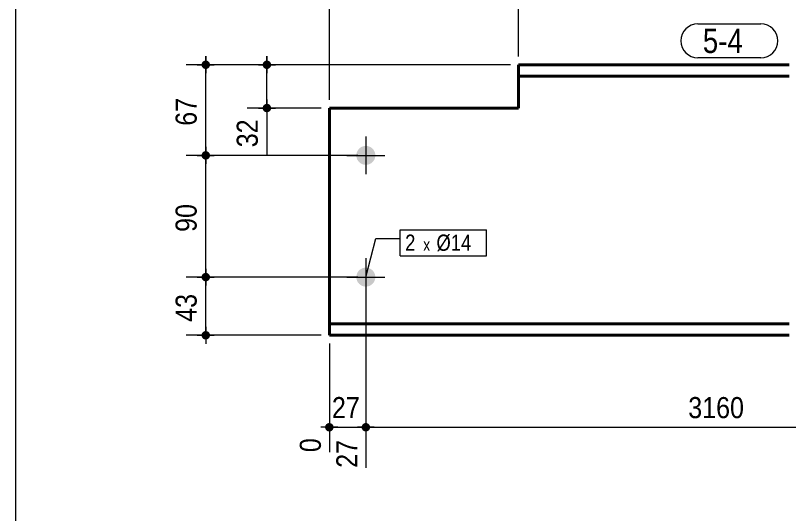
# Model space of a CAD drawing. Header units: millimetres. Extents: x 2 to 287, y 5 to 195.
# Drawn here: x 5 to 100.4, y 92.7 to 154.2 of the extents above; entities that cross this region are included whole.
import ezdxf

# ---------------------------------------------------------------- set-up
doc = ezdxf.new("R2010")
doc.units = ezdxf.units.MM
for name, color, linetype, lineweight in [('Boulon', 7, 'Continuous', 0), ('Cotation', 7, 'Continuous', 0), ('Désignation boulon', 3, 'Continuous', 0), ('Feuille dessin', 5, 'Continuous', 0), ('Piece', 2, 'Continuous', 0), ('Repère pièce', 3, 'Continuous', 0)]:
    doc.layers.add(name, color=color, linetype=linetype, lineweight=lineweight)
doc.styles.add('ARIAL', font='ARIAL.TTF')
doc.styles.add('COMIC_SANS_MS', font='COMIC.TTF')

# ---------------------------------------------------------------- blocks, each defined once
blk = doc.blocks.new('*A3')
at = {"layer": 'Boulon'}
for points in [[(47.013, 136.946), (47.014, 136.974), (47.015, 137.003), (47.018, 137.032), (47.021, 137.06), (47.025, 137.088), (47.029, 137.117), (47.035, 137.145), (47.041, 137.173), (47.047, 137.201), (47.055, 137.228), (47.063, 137.256), (47.071, 137.283), (47.08, 137.31), (47.09, 137.337), (47.101, 137.364), (47.112, 137.39), (47.124, 137.416), (47.137, 137.442), (47.15, 137.467), (47.164, 137.492), (47.178, 137.517), (47.193, 137.541), (47.209, 137.565), (47.225, 137.589), (47.242, 137.612), (47.259, 137.635), (47.277, 137.657), (47.296, 137.679), (47.314, 137.701), (47.334, 137.722), (47.354, 137.742), (47.374, 137.762), (47.395, 137.782), (47.417, 137.801), (47.439, 137.819), (47.461, 137.837), (47.484, 137.854), (47.507, 137.871), (47.531, 137.887), (47.555, 137.903), (47.579, 137.918), (47.604, 137.932), (47.629, 137.946), (47.654, 137.959), (47.68, 137.972), (47.706, 137.984), (47.732, 137.995), (47.759, 138.006), (47.786, 138.016), (47.813, 138.025), (47.84, 138.034), (47.868, 138.042), (47.895, 138.049), (47.923, 138.056), (47.951, 138.061), (47.979, 138.067), (48.008, 138.071), (48.036, 138.075), (48.065, 138.078), (48.093, 138.081), (48.122, 138.082), (48.15, 138.084), (48.179, 138.084), (48.208, 138.084), (48.236, 138.082), (48.265, 138.081), (48.293, 138.078), (48.322, 138.075), (48.35, 138.071), (48.378, 138.067), (48.407, 138.061), (48.435, 138.056), (48.462, 138.049), (48.49, 138.042), (48.518, 138.034), (48.545, 138.025), (48.572, 138.016), (48.599, 138.006), (48.625, 137.995), (48.652, 137.984), (48.678, 137.972), (48.703, 137.959), (48.729, 137.946), (48.754, 137.932), (48.779, 137.918), (48.803, 137.903), (48.827, 137.887), (48.851, 137.871), (48.874, 137.854), (48.897, 137.837), (48.919, 137.819), (48.941, 137.801), (48.962, 137.782), (48.983, 137.762), (49.004, 137.742), (49.024, 137.722), (49.043, 137.701), (49.062, 137.679), (49.081, 137.657), (49.099, 137.635), (49.116, 137.612), (49.133, 137.589), (49.149, 137.565), (49.165, 137.541), (49.18, 137.517), (49.194, 137.492), (49.208, 137.467), (49.221, 137.442), (49.234, 137.416), (49.246, 137.39), (49.257, 137.364), (49.267, 137.337), (49.277, 137.31), (49.287, 137.283), (49.295, 137.256), (49.303, 137.228), (49.311, 137.201), (49.317, 137.173), (49.323, 137.145), (49.328, 137.117), (49.333, 137.088), (49.337, 137.06), (49.34, 137.032), (49.342, 137.003), (49.344, 136.974), (49.345, 136.946), (49.346, 136.917), (49.345, 136.889), (49.344, 136.86), (49.342, 136.831), (49.34, 136.803), (49.337, 136.774), (49.333, 136.746), (49.328, 136.718), (49.323, 136.69), (49.317, 136.662), (49.311, 136.634), (49.303, 136.606), (49.295, 136.579), (49.287, 136.551), (49.277, 136.524), (49.267, 136.497), (49.257, 136.471), (49.246, 136.444), (49.234, 136.418), (49.221, 136.393), (49.208, 136.367), (49.194, 136.342), (49.18, 136.317), (49.165, 136.293), (49.149, 136.269), (49.133, 136.245), (49.116, 136.222), (49.099, 136.199), (49.081, 136.177), (49.062, 136.155), (49.043, 136.134), (49.024, 136.113), (49.004, 136.092), (48.983, 136.072), (48.962, 136.053), (48.941, 136.034), (48.919, 136.015), (48.897, 135.997), (48.874, 135.98), (48.851, 135.963), (48.827, 135.947), (48.803, 135.932), (48.779, 135.917), (48.754, 135.902), (48.729, 135.888), (48.703, 135.875), (48.678, 135.863), (48.652, 135.851), (48.625, 135.839), (48.599, 135.829), (48.572, 135.819), (48.545, 135.809), (48.518, 135.801), (48.49, 135.793), (48.462, 135.785), (48.435, 135.779), (48.407, 135.773), (48.378, 135.768), (48.35, 135.763), (48.322, 135.759), (48.293, 135.756), (48.265, 135.754), (48.236, 135.752), (48.208, 135.751), (48.179, 135.751), (48.15, 135.751), (48.122, 135.752), (48.093, 135.754), (48.065, 135.756), (48.036, 135.759), (48.008, 135.763), (47.979, 135.768), (47.951, 135.773), (47.923, 135.779), (47.895, 135.785), (47.868, 135.793), (47.84, 135.801), (47.813, 135.809), (47.786, 135.819), (47.759, 135.829), (47.732, 135.839), (47.706, 135.851), (47.68, 135.863), (47.654, 135.875), (47.629, 135.888), (47.604, 135.902), (47.579, 135.917), (47.555, 135.932), (47.531, 135.947), (47.507, 135.963), (47.484, 135.98), (47.461, 135.997), (47.439, 136.015), (47.417, 136.034), (47.395, 136.053), (47.374, 136.072), (47.354, 136.092), (47.334, 136.113), (47.314, 136.134), (47.296, 136.155), (47.277, 136.177), (47.259, 136.199), (47.242, 136.222), (47.225, 136.245), (47.209, 136.269), (47.193, 136.293), (47.178, 136.317), (47.164, 136.342), (47.15, 136.367), (47.137, 136.393), (47.124, 136.418), (47.112, 136.444), (47.101, 136.471), (47.09, 136.497), (47.08, 136.524), (47.071, 136.551), (47.063, 136.579), (47.055, 136.606), (47.047, 136.634), (47.041, 136.662), (47.035, 136.69), (47.029, 136.718), (47.025, 136.746), (47.021, 136.774), (47.018, 136.803), (47.015, 136.831), (47.014, 136.86), (47.013, 136.889), (47.012, 136.917)], [(47.013, 121.946), (47.014, 121.974), (47.015, 122.003), (47.018, 122.032), (47.021, 122.06), (47.025, 122.088), (47.029, 122.117), (47.035, 122.145), (47.041, 122.173), (47.047, 122.201), (47.055, 122.228), (47.063, 122.256), (47.071, 122.283), (47.08, 122.31), (47.09, 122.337), (47.101, 122.364), (47.112, 122.39), (47.124, 122.416), (47.137, 122.442), (47.15, 122.467), (47.164, 122.492), (47.178, 122.517), (47.193, 122.541), (47.209, 122.565), (47.225, 122.589), (47.242, 122.612), (47.259, 122.635), (47.277, 122.657), (47.296, 122.679), (47.314, 122.701), (47.334, 122.722), (47.354, 122.742), (47.374, 122.762), (47.395, 122.782), (47.417, 122.801), (47.439, 122.819), (47.461, 122.837), (47.484, 122.854), (47.507, 122.871), (47.531, 122.887), (47.555, 122.903), (47.579, 122.918), (47.604, 122.932), (47.629, 122.946), (47.654, 122.959), (47.68, 122.972), (47.706, 122.984), (47.732, 122.995), (47.759, 123.006), (47.786, 123.016), (47.813, 123.025), (47.84, 123.034), (47.868, 123.042), (47.895, 123.049), (47.923, 123.056), (47.951, 123.061), (47.979, 123.067), (48.008, 123.071), (48.036, 123.075), (48.065, 123.078), (48.093, 123.081), (48.122, 123.082), (48.15, 123.084), (48.179, 123.084), (48.208, 123.084), (48.236, 123.082), (48.265, 123.081), (48.293, 123.078), (48.322, 123.075), (48.35, 123.071), (48.378, 123.067), (48.407, 123.061), (48.435, 123.056), (48.462, 123.049), (48.49, 123.042), (48.518, 123.034), (48.545, 123.025), (48.572, 123.016), (48.599, 123.006), (48.625, 122.995), (48.652, 122.984), (48.678, 122.972), (48.703, 122.959), (48.729, 122.946), (48.754, 122.932), (48.779, 122.918), (48.803, 122.903), (48.827, 122.887), (48.851, 122.871), (48.874, 122.854), (48.897, 122.837), (48.919, 122.819), (48.941, 122.801), (48.962, 122.782), (48.983, 122.762), (49.004, 122.742), (49.024, 122.722), (49.043, 122.701), (49.062, 122.679), (49.081, 122.657), (49.099, 122.635), (49.116, 122.612), (49.133, 122.589), (49.149, 122.565), (49.165, 122.541), (49.18, 122.517), (49.194, 122.492), (49.208, 122.467), (49.221, 122.442), (49.234, 122.416), (49.246, 122.39), (49.257, 122.364), (49.267, 122.337), (49.277, 122.31), (49.287, 122.283), (49.295, 122.256), (49.303, 122.228), (49.311, 122.201), (49.317, 122.173), (49.323, 122.145), (49.328, 122.117), (49.333, 122.088), (49.337, 122.06), (49.34, 122.032), (49.342, 122.003), (49.344, 121.974), (49.345, 121.946), (49.346, 121.917), (49.345, 121.889), (49.344, 121.86), (49.342, 121.831), (49.34, 121.803), (49.337, 121.774), (49.333, 121.746), (49.328, 121.718), (49.323, 121.69), (49.317, 121.662), (49.311, 121.634), (49.303, 121.606), (49.295, 121.579), (49.287, 121.551), (49.277, 121.524), (49.267, 121.497), (49.257, 121.471), (49.246, 121.444), (49.234, 121.418), (49.221, 121.393), (49.208, 121.367), (49.194, 121.342), (49.18, 121.317), (49.165, 121.293), (49.149, 121.269), (49.133, 121.245), (49.116, 121.222), (49.099, 121.199), (49.081, 121.177), (49.062, 121.155), (49.043, 121.134), (49.024, 121.113), (49.004, 121.092), (48.983, 121.072), (48.962, 121.053), (48.941, 121.034), (48.919, 121.015), (48.897, 120.997), (48.874, 120.98), (48.851, 120.963), (48.827, 120.947), (48.803, 120.932), (48.779, 120.917), (48.754, 120.902), (48.729, 120.888), (48.703, 120.875), (48.678, 120.863), (48.652, 120.851), (48.625, 120.839), (48.599, 120.829), (48.572, 120.819), (48.545, 120.809), (48.518, 120.801), (48.49, 120.793), (48.462, 120.785), (48.435, 120.779), (48.407, 120.773), (48.378, 120.768), (48.35, 120.763), (48.322, 120.759), (48.293, 120.756), (48.265, 120.754), (48.236, 120.752), (48.208, 120.751), (48.179, 120.751), (48.15, 120.751), (48.122, 120.752), (48.093, 120.754), (48.065, 120.756), (48.036, 120.759), (48.008, 120.763), (47.979, 120.768), (47.951, 120.773), (47.923, 120.779), (47.895, 120.785), (47.868, 120.793), (47.84, 120.801), (47.813, 120.809), (47.786, 120.819), (47.759, 120.829), (47.732, 120.839), (47.706, 120.851), (47.68, 120.863), (47.654, 120.875), (47.629, 120.888), (47.604, 120.902), (47.579, 120.917), (47.555, 120.932), (47.531, 120.947), (47.507, 120.963), (47.484, 120.98), (47.461, 120.997), (47.439, 121.015), (47.417, 121.034), (47.395, 121.053), (47.374, 121.072), (47.354, 121.092), (47.334, 121.113), (47.314, 121.134), (47.296, 121.155), (47.277, 121.177), (47.259, 121.199), (47.242, 121.222), (47.225, 121.245), (47.209, 121.269), (47.193, 121.293), (47.178, 121.317), (47.164, 121.342), (47.15, 121.367), (47.137, 121.393), (47.124, 121.418), (47.112, 121.444), (47.101, 121.471), (47.09, 121.497), (47.08, 121.524), (47.071, 121.551), (47.063, 121.579), (47.055, 121.606), (47.047, 121.634), (47.041, 121.662), (47.035, 121.69), (47.029, 121.718), (47.025, 121.746), (47.021, 121.774), (47.018, 121.803), (47.015, 121.831), (47.014, 121.86), (47.013, 121.889), (47.012, 121.917)]]:
    blk.add_hatch(color=256, dxfattribs=at).paths.add_polyline_path(points, flags=17)
at = {"layer": 'Boulon', "linetype": 'Continuous', "lineweight": 0}
for p, q in [((48.179, 139.251), (48.179, 134.584)), ((45.846, 136.917), (50.512, 136.917)), ((48.179, 124.251), (48.179, 119.584)), ((45.846, 121.917), (50.512, 121.917))]:
    blk.add_line(p, q, dxfattribs=at)
blk = doc.blocks.new('*A4')
at = {"layer": 'Piece', "color": 2, "linetype": 'Continuous', "lineweight": 40}
for p, q in [((100.344252, 148.083776), (67.010918, 148.083776)), ((67.010918, 148.083776), (67.010918, 146.667109)), ((67.010918, 146.667109), (67.010918, 142.750443)), ((100.344252, 146.667109), (67.010918, 146.667109)), ((67.010918, 142.750443), (43.68, 142.750443)), ((43.68, 142.750443), (43.68, 114.750443)), ((100.344252, 116.167109), (43.68, 116.167109)), ((43.68, 114.750443), (100.344252, 114.750443))]:
    blk.add_line(p, q, dxfattribs=at)
blk = doc.blocks.new('*A5')
at = {"layer": 'Feuille dessin', "linetype": 'Continuous', "lineweight": 0}
blk.add_line((5, 195), (5, 5), dxfattribs=at)
blk = doc.blocks.new('*A12')
at = {"layer": 'Cotation'}
for points in [[(35.959, 147.564), (35.934, 147.566), (35.908, 147.569), (35.883, 147.574), (35.858, 147.579), (35.834, 147.586), (35.809, 147.594), (35.786, 147.603), (35.762, 147.614), (35.74, 147.625), (35.717, 147.638), (35.696, 147.651), (35.675, 147.666), (35.655, 147.682), (35.635, 147.698), (35.617, 147.716), (35.599, 147.735), (35.583, 147.754), (35.567, 147.774), (35.552, 147.795), (35.539, 147.816), (35.526, 147.839), (35.515, 147.861), (35.504, 147.885), (35.495, 147.909), (35.487, 147.933), (35.48, 147.957), (35.475, 147.982), (35.47, 148.007), (35.467, 148.033), (35.465, 148.058), (35.465, 148.084), (35.465, 148.109), (35.467, 148.135), (35.47, 148.16), (35.475, 148.185), (35.48, 148.21), (35.487, 148.235), (35.495, 148.259), (35.504, 148.283), (35.515, 148.306), (35.526, 148.329), (35.539, 148.351), (35.552, 148.373), (35.567, 148.394), (35.583, 148.414), (35.599, 148.433), (35.617, 148.451), (35.635, 148.469), (35.655, 148.486), (35.675, 148.501), (35.696, 148.516), (35.717, 148.53), (35.74, 148.542), (35.762, 148.554), (35.786, 148.564), (35.809, 148.573), (35.834, 148.581), (35.858, 148.588), (35.883, 148.594), (35.908, 148.598), (35.934, 148.601), (35.959, 148.603), (35.985, 148.604), (36.01, 148.603), (36.036, 148.601), (36.061, 148.598), (36.086, 148.594), (36.111, 148.588), (36.136, 148.581), (36.16, 148.573), (36.184, 148.564), (36.207, 148.554), (36.23, 148.542), (36.252, 148.53), (36.274, 148.516), (36.294, 148.501), (36.315, 148.486), (36.334, 148.469), (36.352, 148.451), (36.37, 148.433), (36.387, 148.414), (36.402, 148.394), (36.417, 148.373), (36.431, 148.351), (36.443, 148.329), (36.455, 148.306), (36.465, 148.283), (36.474, 148.259), (36.482, 148.235), (36.489, 148.21), (36.495, 148.185), (36.499, 148.16), (36.502, 148.135), (36.504, 148.109), (36.505, 148.084), (36.504, 148.058), (36.502, 148.033), (36.499, 148.007), (36.495, 147.982), (36.489, 147.957), (36.482, 147.933), (36.474, 147.909), (36.465, 147.885), (36.455, 147.861), (36.443, 147.839), (36.431, 147.816), (36.417, 147.795), (36.402, 147.774), (36.387, 147.754), (36.37, 147.735), (36.352, 147.716), (36.334, 147.698), (36.315, 147.682), (36.294, 147.666), (36.274, 147.651), (36.252, 147.638), (36.23, 147.625), (36.207, 147.614), (36.184, 147.603), (36.16, 147.594), (36.136, 147.586), (36.111, 147.579), (36.086, 147.574), (36.061, 147.569), (36.036, 147.566), (36.01, 147.564), (35.985, 147.564)], [(35.959, 142.231), (35.934, 142.233), (35.908, 142.236), (35.883, 142.24), (35.858, 142.246), (35.834, 142.253), (35.809, 142.261), (35.786, 142.27), (35.762, 142.28), (35.74, 142.292), (35.717, 142.304), (35.696, 142.318), (35.675, 142.333), (35.655, 142.348), (35.635, 142.365), (35.617, 142.383), (35.599, 142.401), (35.583, 142.421), (35.567, 142.441), (35.552, 142.462), (35.539, 142.483), (35.526, 142.505), (35.515, 142.528), (35.504, 142.551), (35.495, 142.575), (35.487, 142.599), (35.48, 142.624), (35.475, 142.649), (35.47, 142.674), (35.467, 142.699), (35.465, 142.725), (35.465, 142.75), (35.465, 142.776), (35.467, 142.801), (35.47, 142.827), (35.475, 142.852), (35.48, 142.877), (35.487, 142.901), (35.495, 142.926), (35.504, 142.949), (35.515, 142.973), (35.526, 142.996), (35.539, 143.018), (35.552, 143.039), (35.567, 143.06), (35.583, 143.08), (35.599, 143.1), (35.617, 143.118), (35.635, 143.136), (35.655, 143.152), (35.675, 143.168), (35.696, 143.183), (35.717, 143.196), (35.74, 143.209), (35.762, 143.221), (35.786, 143.231), (35.809, 143.24), (35.834, 143.248), (35.858, 143.255), (35.883, 143.26), (35.908, 143.265), (35.934, 143.268), (35.959, 143.27), (35.985, 143.27), (36.01, 143.27), (36.036, 143.268), (36.061, 143.265), (36.086, 143.26), (36.111, 143.255), (36.136, 143.248), (36.16, 143.24), (36.184, 143.231), (36.207, 143.221), (36.23, 143.209), (36.252, 143.196), (36.274, 143.183), (36.294, 143.168), (36.315, 143.152), (36.334, 143.136), (36.352, 143.118), (36.37, 143.1), (36.387, 143.08), (36.402, 143.06), (36.417, 143.039), (36.431, 143.018), (36.443, 142.996), (36.455, 142.973), (36.465, 142.949), (36.474, 142.926), (36.482, 142.901), (36.489, 142.877), (36.495, 142.852), (36.499, 142.827), (36.502, 142.801), (36.504, 142.776), (36.505, 142.75), (36.504, 142.725), (36.502, 142.699), (36.499, 142.674), (36.495, 142.649), (36.489, 142.624), (36.482, 142.599), (36.474, 142.575), (36.465, 142.551), (36.455, 142.528), (36.443, 142.505), (36.431, 142.483), (36.417, 142.462), (36.402, 142.441), (36.387, 142.421), (36.37, 142.401), (36.352, 142.383), (36.334, 142.365), (36.315, 142.348), (36.294, 142.333), (36.274, 142.318), (36.252, 142.304), (36.23, 142.292), (36.207, 142.28), (36.184, 142.27), (36.16, 142.261), (36.136, 142.253), (36.111, 142.246), (36.086, 142.24), (36.061, 142.236), (36.036, 142.233), (36.01, 142.231), (35.985, 142.23)]]:
    blk.add_hatch(color=256, dxfattribs=at).paths.add_polyline_path(points, flags=17)
at = {"layer": 'Cotation', "linetype": 'Continuous', "lineweight": 0}
for p, q in [((35.985, 149.124), (35.985, 147.044)), ((35.985, 148.084), (35.985, 149.124)), ((66.011, 148.084), (33.565, 148.084)), ((34.945, 148.084), (37.025, 148.084)), ((35.985, 142.75), (35.985, 148.084)), ((35.985, 143.79), (35.985, 141.71)), ((42.68, 142.75), (33.565, 142.75)), ((34.945, 142.75), (37.025, 142.75)), ((35.985, 142.75), (35.985, 136.944)), ((35.985, 142.75), (35.985, 136.944))]:
    blk.add_line(p, q, dxfattribs=at)
at = {"layer": 'Cotation'}
for p in [(35.985, 148.084), (35.985, 142.75)]:
    blk.add_point(p, dxfattribs=at)
at = {"layer": 'Cotation', "style": 'ARIAL', "width": 0.85}
blk.add_text('32', height=2.6, rotation=90.00021, dxfattribs=at).set_placement((34.865, 137.919))
blk = doc.blocks.new('*A14')
at = {"layer": 'Cotation'}
for points in [[(28.426, 121.398), (28.4, 121.4), (28.375, 121.403), (28.35, 121.407), (28.325, 121.413), (28.301, 121.42), (28.276, 121.428), (28.252, 121.437), (28.229, 121.447), (28.206, 121.459), (28.184, 121.471), (28.163, 121.485), (28.142, 121.5), (28.122, 121.515), (28.102, 121.532), (28.084, 121.55), (28.066, 121.568), (28.049, 121.587), (28.034, 121.607), (28.019, 121.628), (28.005, 121.65), (27.993, 121.672), (27.981, 121.695), (27.971, 121.718), (27.962, 121.742), (27.954, 121.766), (27.947, 121.791), (27.941, 121.816), (27.937, 121.841), (27.934, 121.866), (27.932, 121.892), (27.931, 121.917), (27.932, 121.943), (27.934, 121.968), (27.937, 121.994), (27.941, 122.019), (27.947, 122.044), (27.954, 122.068), (27.962, 122.092), (27.971, 122.116), (27.981, 122.14), (27.993, 122.162), (28.005, 122.185), (28.019, 122.206), (28.034, 122.227), (28.049, 122.247), (28.066, 122.266), (28.084, 122.285), (28.102, 122.302), (28.122, 122.319), (28.142, 122.335), (28.163, 122.35), (28.184, 122.363), (28.206, 122.376), (28.229, 122.387), (28.252, 122.398), (28.276, 122.407), (28.301, 122.415), (28.325, 122.422), (28.35, 122.427), (28.375, 122.432), (28.4, 122.435), (28.426, 122.437), (28.451, 122.437), (28.477, 122.437), (28.502, 122.435), (28.528, 122.432), (28.553, 122.427), (28.578, 122.422), (28.602, 122.415), (28.627, 122.407), (28.65, 122.398), (28.674, 122.387), (28.697, 122.376), (28.719, 122.363), (28.74, 122.35), (28.761, 122.335), (28.781, 122.319), (28.801, 122.302), (28.819, 122.285), (28.837, 122.266), (28.853, 122.247), (28.869, 122.227), (28.884, 122.206), (28.897, 122.185), (28.91, 122.162), (28.922, 122.14), (28.932, 122.116), (28.941, 122.092), (28.949, 122.068), (28.956, 122.044), (28.961, 122.019), (28.966, 121.994), (28.969, 121.968), (28.971, 121.943), (28.971, 121.917), (28.971, 121.892), (28.969, 121.866), (28.966, 121.841), (28.961, 121.816), (28.956, 121.791), (28.949, 121.766), (28.941, 121.742), (28.932, 121.718), (28.922, 121.695), (28.91, 121.672), (28.897, 121.65), (28.884, 121.628), (28.869, 121.607), (28.853, 121.587), (28.837, 121.568), (28.819, 121.55), (28.801, 121.532), (28.781, 121.515), (28.761, 121.5), (28.74, 121.485), (28.719, 121.471), (28.697, 121.459), (28.674, 121.447), (28.65, 121.437), (28.627, 121.428), (28.602, 121.42), (28.578, 121.413), (28.553, 121.407), (28.528, 121.403), (28.502, 121.4), (28.477, 121.398), (28.451, 121.397)], [(28.426, 114.231), (28.4, 114.233), (28.375, 114.236), (28.35, 114.24), (28.325, 114.246), (28.301, 114.253), (28.276, 114.261), (28.252, 114.27), (28.229, 114.28), (28.206, 114.292), (28.184, 114.304), (28.163, 114.318), (28.142, 114.333), (28.122, 114.348), (28.102, 114.365), (28.084, 114.383), (28.066, 114.401), (28.049, 114.421), (28.034, 114.441), (28.019, 114.462), (28.005, 114.483), (27.993, 114.505), (27.981, 114.528), (27.971, 114.551), (27.962, 114.575), (27.954, 114.599), (27.947, 114.624), (27.941, 114.649), (27.937, 114.674), (27.934, 114.699), (27.932, 114.725), (27.931, 114.75), (27.932, 114.776), (27.934, 114.801), (27.937, 114.827), (27.941, 114.852), (27.947, 114.877), (27.954, 114.901), (27.962, 114.926), (27.971, 114.949), (27.981, 114.973), (27.993, 114.996), (28.005, 115.018), (28.019, 115.039), (28.034, 115.06), (28.049, 115.08), (28.066, 115.1), (28.084, 115.118), (28.102, 115.136), (28.122, 115.152), (28.142, 115.168), (28.163, 115.183), (28.184, 115.196), (28.206, 115.209), (28.229, 115.221), (28.252, 115.231), (28.276, 115.24), (28.301, 115.248), (28.325, 115.255), (28.35, 115.26), (28.375, 115.265), (28.4, 115.268), (28.426, 115.27), (28.451, 115.27), (28.477, 115.27), (28.502, 115.268), (28.528, 115.265), (28.553, 115.26), (28.578, 115.255), (28.602, 115.248), (28.627, 115.24), (28.65, 115.231), (28.674, 115.221), (28.697, 115.209), (28.719, 115.196), (28.74, 115.183), (28.761, 115.168), (28.781, 115.152), (28.801, 115.136), (28.819, 115.118), (28.837, 115.1), (28.853, 115.08), (28.869, 115.06), (28.884, 115.039), (28.897, 115.018), (28.91, 114.996), (28.922, 114.973), (28.932, 114.949), (28.941, 114.926), (28.949, 114.901), (28.956, 114.877), (28.961, 114.852), (28.966, 114.827), (28.969, 114.801), (28.971, 114.776), (28.971, 114.75), (28.971, 114.725), (28.969, 114.699), (28.966, 114.674), (28.961, 114.649), (28.956, 114.624), (28.949, 114.599), (28.941, 114.575), (28.932, 114.551), (28.922, 114.528), (28.91, 114.505), (28.897, 114.483), (28.884, 114.462), (28.869, 114.441), (28.853, 114.421), (28.837, 114.401), (28.819, 114.383), (28.801, 114.365), (28.781, 114.348), (28.761, 114.333), (28.74, 114.318), (28.719, 114.304), (28.697, 114.292), (28.674, 114.28), (28.65, 114.27), (28.627, 114.261), (28.602, 114.253), (28.578, 114.246), (28.553, 114.24), (28.528, 114.236), (28.502, 114.233), (28.477, 114.231), (28.451, 114.23)]]:
    blk.add_hatch(color=256, dxfattribs=at).paths.add_polyline_path(points, flags=17)
at = {"layer": 'Cotation', "linetype": 'Continuous', "lineweight": 0}
for p, q in [((28.451, 122.957), (28.451, 120.877)), ((28.451, 121.917), (28.451, 122.957)), ((47.179, 121.917), (26.031, 121.917)), ((27.411, 121.917), (29.491, 121.917)), ((28.451, 114.75), (28.451, 121.917)), ((28.451, 115.79), (28.451, 113.71)), ((42.68, 114.75), (26.031, 114.75)), ((27.411, 114.75), (29.491, 114.75)), ((28.451, 114.75), (28.451, 113.71))]:
    blk.add_line(p, q, dxfattribs=at)
at = {"layer": 'Cotation'}
for p in [(28.451, 121.917), (28.451, 114.75)]:
    blk.add_point(p, dxfattribs=at)
at = {"layer": 'Cotation', "style": 'ARIAL', "width": 0.85}
blk.add_text('43', height=2.6, rotation=90.00021, dxfattribs=at).set_placement((27.331, 116.405))
blk = doc.blocks.new('*A15')
at = {"layer": 'Cotation'}
for points in [[(28.426, 136.398), (28.4, 136.4), (28.375, 136.403), (28.35, 136.407), (28.325, 136.413), (28.301, 136.42), (28.276, 136.428), (28.252, 136.437), (28.229, 136.447), (28.206, 136.459), (28.184, 136.471), (28.163, 136.485), (28.142, 136.5), (28.122, 136.515), (28.102, 136.532), (28.084, 136.55), (28.066, 136.568), (28.049, 136.587), (28.034, 136.607), (28.019, 136.628), (28.005, 136.65), (27.993, 136.672), (27.981, 136.695), (27.971, 136.718), (27.962, 136.742), (27.954, 136.766), (27.947, 136.791), (27.941, 136.816), (27.937, 136.841), (27.934, 136.866), (27.932, 136.892), (27.931, 136.917), (27.932, 136.943), (27.934, 136.968), (27.937, 136.994), (27.941, 137.019), (27.947, 137.044), (27.954, 137.068), (27.962, 137.092), (27.971, 137.116), (27.981, 137.14), (27.993, 137.162), (28.005, 137.185), (28.019, 137.206), (28.034, 137.227), (28.049, 137.247), (28.066, 137.266), (28.084, 137.285), (28.102, 137.302), (28.122, 137.319), (28.142, 137.335), (28.163, 137.35), (28.184, 137.363), (28.206, 137.376), (28.229, 137.387), (28.252, 137.398), (28.276, 137.407), (28.301, 137.415), (28.325, 137.422), (28.35, 137.427), (28.375, 137.432), (28.4, 137.435), (28.426, 137.437), (28.451, 137.437), (28.477, 137.437), (28.502, 137.435), (28.528, 137.432), (28.553, 137.427), (28.578, 137.422), (28.602, 137.415), (28.627, 137.407), (28.65, 137.398), (28.674, 137.387), (28.697, 137.376), (28.719, 137.363), (28.74, 137.35), (28.761, 137.335), (28.781, 137.319), (28.801, 137.302), (28.819, 137.285), (28.837, 137.266), (28.853, 137.247), (28.869, 137.227), (28.884, 137.206), (28.897, 137.185), (28.91, 137.162), (28.922, 137.14), (28.932, 137.116), (28.941, 137.092), (28.949, 137.068), (28.956, 137.044), (28.961, 137.019), (28.966, 136.994), (28.969, 136.968), (28.971, 136.943), (28.971, 136.917), (28.971, 136.892), (28.969, 136.866), (28.966, 136.841), (28.961, 136.816), (28.956, 136.791), (28.949, 136.766), (28.941, 136.742), (28.932, 136.718), (28.922, 136.695), (28.91, 136.672), (28.897, 136.65), (28.884, 136.628), (28.869, 136.607), (28.853, 136.587), (28.837, 136.568), (28.819, 136.55), (28.801, 136.532), (28.781, 136.515), (28.761, 136.5), (28.74, 136.485), (28.719, 136.471), (28.697, 136.459), (28.674, 136.447), (28.65, 136.437), (28.627, 136.428), (28.602, 136.42), (28.578, 136.413), (28.553, 136.407), (28.528, 136.403), (28.502, 136.4), (28.477, 136.398), (28.451, 136.397)], [(28.426, 121.398), (28.4, 121.4), (28.375, 121.403), (28.35, 121.407), (28.325, 121.413), (28.301, 121.42), (28.276, 121.428), (28.252, 121.437), (28.229, 121.447), (28.206, 121.459), (28.184, 121.471), (28.163, 121.485), (28.142, 121.5), (28.122, 121.515), (28.102, 121.532), (28.084, 121.55), (28.066, 121.568), (28.049, 121.587), (28.034, 121.607), (28.019, 121.628), (28.005, 121.65), (27.993, 121.672), (27.981, 121.695), (27.971, 121.718), (27.962, 121.742), (27.954, 121.766), (27.947, 121.791), (27.941, 121.816), (27.937, 121.841), (27.934, 121.866), (27.932, 121.892), (27.931, 121.917), (27.932, 121.943), (27.934, 121.968), (27.937, 121.994), (27.941, 122.019), (27.947, 122.044), (27.954, 122.068), (27.962, 122.092), (27.971, 122.116), (27.981, 122.14), (27.993, 122.162), (28.005, 122.185), (28.019, 122.206), (28.034, 122.227), (28.049, 122.247), (28.066, 122.266), (28.084, 122.285), (28.102, 122.302), (28.122, 122.319), (28.142, 122.335), (28.163, 122.35), (28.184, 122.363), (28.206, 122.376), (28.229, 122.387), (28.252, 122.398), (28.276, 122.407), (28.301, 122.415), (28.325, 122.422), (28.35, 122.427), (28.375, 122.432), (28.4, 122.435), (28.426, 122.437), (28.451, 122.437), (28.477, 122.437), (28.502, 122.435), (28.528, 122.432), (28.553, 122.427), (28.578, 122.422), (28.602, 122.415), (28.627, 122.407), (28.65, 122.398), (28.674, 122.387), (28.697, 122.376), (28.719, 122.363), (28.74, 122.35), (28.761, 122.335), (28.781, 122.319), (28.801, 122.302), (28.819, 122.285), (28.837, 122.266), (28.853, 122.247), (28.869, 122.227), (28.884, 122.206), (28.897, 122.185), (28.91, 122.162), (28.922, 122.14), (28.932, 122.116), (28.941, 122.092), (28.949, 122.068), (28.956, 122.044), (28.961, 122.019), (28.966, 121.994), (28.969, 121.968), (28.971, 121.943), (28.971, 121.917), (28.971, 121.892), (28.969, 121.866), (28.966, 121.841), (28.961, 121.816), (28.956, 121.791), (28.949, 121.766), (28.941, 121.742), (28.932, 121.718), (28.922, 121.695), (28.91, 121.672), (28.897, 121.65), (28.884, 121.628), (28.869, 121.607), (28.853, 121.587), (28.837, 121.568), (28.819, 121.55), (28.801, 121.532), (28.781, 121.515), (28.761, 121.5), (28.74, 121.485), (28.719, 121.471), (28.697, 121.459), (28.674, 121.447), (28.65, 121.437), (28.627, 121.428), (28.602, 121.42), (28.578, 121.413), (28.553, 121.407), (28.528, 121.403), (28.502, 121.4), (28.477, 121.398), (28.451, 121.397)]]:
    blk.add_hatch(color=256, dxfattribs=at).paths.add_polyline_path(points, flags=17)
at = {"layer": 'Cotation', "linetype": 'Continuous', "lineweight": 0}
for p, q in [((28.451, 137.957), (28.451, 135.877)), ((28.451, 136.917), (28.451, 137.957)), ((47.179, 136.917), (26.031, 136.917)), ((27.411, 136.917), (29.491, 136.917)), ((28.451, 121.917), (28.451, 136.917)), ((28.451, 122.957), (28.451, 120.877)), ((47.179, 121.917), (26.031, 121.917)), ((27.411, 121.917), (29.491, 121.917)), ((28.451, 121.917), (28.451, 120.877))]:
    blk.add_line(p, q, dxfattribs=at)
at = {"layer": 'Cotation'}
for p in [(28.451, 136.917), (28.451, 121.917)]:
    blk.add_point(p, dxfattribs=at)
at = {"layer": 'Cotation', "style": 'ARIAL', "width": 0.85}
blk.add_text('90', height=2.6, rotation=90.00021, dxfattribs=at).set_placement((27.331, 127.489))
blk = doc.blocks.new('*A16')
at = {"layer": 'Cotation'}
for points in [[(28.426, 147.564), (28.4, 147.566), (28.375, 147.569), (28.35, 147.574), (28.325, 147.579), (28.301, 147.586), (28.276, 147.594), (28.252, 147.603), (28.229, 147.614), (28.206, 147.625), (28.184, 147.638), (28.163, 147.651), (28.142, 147.666), (28.122, 147.682), (28.102, 147.698), (28.084, 147.716), (28.066, 147.735), (28.049, 147.754), (28.034, 147.774), (28.019, 147.795), (28.005, 147.816), (27.993, 147.839), (27.981, 147.861), (27.971, 147.885), (27.962, 147.909), (27.954, 147.933), (27.947, 147.957), (27.941, 147.982), (27.937, 148.007), (27.934, 148.033), (27.932, 148.058), (27.931, 148.084), (27.932, 148.109), (27.934, 148.135), (27.937, 148.16), (27.941, 148.185), (27.947, 148.21), (27.954, 148.235), (27.962, 148.259), (27.971, 148.283), (27.981, 148.306), (27.993, 148.329), (28.005, 148.351), (28.019, 148.373), (28.034, 148.394), (28.049, 148.414), (28.066, 148.433), (28.084, 148.451), (28.102, 148.469), (28.122, 148.486), (28.142, 148.501), (28.163, 148.516), (28.184, 148.53), (28.206, 148.542), (28.229, 148.554), (28.252, 148.564), (28.276, 148.573), (28.301, 148.581), (28.325, 148.588), (28.35, 148.594), (28.375, 148.598), (28.4, 148.601), (28.426, 148.603), (28.451, 148.604), (28.477, 148.603), (28.502, 148.601), (28.528, 148.598), (28.553, 148.594), (28.578, 148.588), (28.602, 148.581), (28.627, 148.573), (28.65, 148.564), (28.674, 148.554), (28.697, 148.542), (28.719, 148.53), (28.74, 148.516), (28.761, 148.501), (28.781, 148.486), (28.801, 148.469), (28.819, 148.451), (28.837, 148.433), (28.853, 148.414), (28.869, 148.394), (28.884, 148.373), (28.897, 148.351), (28.91, 148.329), (28.922, 148.306), (28.932, 148.283), (28.941, 148.259), (28.949, 148.235), (28.956, 148.21), (28.961, 148.185), (28.966, 148.16), (28.969, 148.135), (28.971, 148.109), (28.971, 148.084), (28.971, 148.058), (28.969, 148.033), (28.966, 148.007), (28.961, 147.982), (28.956, 147.957), (28.949, 147.933), (28.941, 147.909), (28.932, 147.885), (28.922, 147.861), (28.91, 147.839), (28.897, 147.816), (28.884, 147.795), (28.869, 147.774), (28.853, 147.754), (28.837, 147.735), (28.819, 147.716), (28.801, 147.698), (28.781, 147.682), (28.761, 147.666), (28.74, 147.651), (28.719, 147.638), (28.697, 147.625), (28.674, 147.614), (28.65, 147.603), (28.627, 147.594), (28.602, 147.586), (28.578, 147.579), (28.553, 147.574), (28.528, 147.569), (28.502, 147.566), (28.477, 147.564), (28.451, 147.564)], [(28.426, 136.398), (28.4, 136.4), (28.375, 136.403), (28.35, 136.407), (28.325, 136.413), (28.301, 136.42), (28.276, 136.428), (28.252, 136.437), (28.229, 136.447), (28.206, 136.459), (28.184, 136.471), (28.163, 136.485), (28.142, 136.5), (28.122, 136.515), (28.102, 136.532), (28.084, 136.55), (28.066, 136.568), (28.049, 136.587), (28.034, 136.607), (28.019, 136.628), (28.005, 136.65), (27.993, 136.672), (27.981, 136.695), (27.971, 136.718), (27.962, 136.742), (27.954, 136.766), (27.947, 136.791), (27.941, 136.816), (27.937, 136.841), (27.934, 136.866), (27.932, 136.892), (27.931, 136.917), (27.932, 136.943), (27.934, 136.968), (27.937, 136.994), (27.941, 137.019), (27.947, 137.044), (27.954, 137.068), (27.962, 137.092), (27.971, 137.116), (27.981, 137.14), (27.993, 137.162), (28.005, 137.185), (28.019, 137.206), (28.034, 137.227), (28.049, 137.247), (28.066, 137.266), (28.084, 137.285), (28.102, 137.302), (28.122, 137.319), (28.142, 137.335), (28.163, 137.35), (28.184, 137.363), (28.206, 137.376), (28.229, 137.387), (28.252, 137.398), (28.276, 137.407), (28.301, 137.415), (28.325, 137.422), (28.35, 137.427), (28.375, 137.432), (28.4, 137.435), (28.426, 137.437), (28.451, 137.437), (28.477, 137.437), (28.502, 137.435), (28.528, 137.432), (28.553, 137.427), (28.578, 137.422), (28.602, 137.415), (28.627, 137.407), (28.65, 137.398), (28.674, 137.387), (28.697, 137.376), (28.719, 137.363), (28.74, 137.35), (28.761, 137.335), (28.781, 137.319), (28.801, 137.302), (28.819, 137.285), (28.837, 137.266), (28.853, 137.247), (28.869, 137.227), (28.884, 137.206), (28.897, 137.185), (28.91, 137.162), (28.922, 137.14), (28.932, 137.116), (28.941, 137.092), (28.949, 137.068), (28.956, 137.044), (28.961, 137.019), (28.966, 136.994), (28.969, 136.968), (28.971, 136.943), (28.971, 136.917), (28.971, 136.892), (28.969, 136.866), (28.966, 136.841), (28.961, 136.816), (28.956, 136.791), (28.949, 136.766), (28.941, 136.742), (28.932, 136.718), (28.922, 136.695), (28.91, 136.672), (28.897, 136.65), (28.884, 136.628), (28.869, 136.607), (28.853, 136.587), (28.837, 136.568), (28.819, 136.55), (28.801, 136.532), (28.781, 136.515), (28.761, 136.5), (28.74, 136.485), (28.719, 136.471), (28.697, 136.459), (28.674, 136.447), (28.65, 136.437), (28.627, 136.428), (28.602, 136.42), (28.578, 136.413), (28.553, 136.407), (28.528, 136.403), (28.502, 136.4), (28.477, 136.398), (28.451, 136.397)]]:
    blk.add_hatch(color=256, dxfattribs=at).paths.add_polyline_path(points, flags=17)
at = {"layer": 'Cotation', "linetype": 'Continuous', "lineweight": 0}
for p, q in [((28.451, 149.124), (28.451, 147.044)), ((28.451, 148.084), (28.451, 149.124)), ((66.011, 148.084), (26.031, 148.084)), ((27.411, 148.084), (29.491, 148.084)), ((28.451, 136.917), (28.451, 148.084)), ((28.451, 137.957), (28.451, 135.877)), ((47.179, 136.917), (26.031, 136.917)), ((27.411, 136.917), (29.491, 136.917)), ((28.451, 136.917), (28.451, 135.877))]:
    blk.add_line(p, q, dxfattribs=at)
at = {"layer": 'Cotation'}
for p in [(28.451, 148.084), (28.451, 136.917)]:
    blk.add_point(p, dxfattribs=at)
at = {"layer": 'Cotation', "style": 'ARIAL', "width": 0.85}
blk.add_text('67', height=2.6, rotation=90.00021, dxfattribs=at).set_placement((27.331, 140.572))
blk = doc.blocks.new('*A20')
at = {"layer": 'Cotation'}
for points in [[(43.654, 158.898), (43.629, 158.9), (43.604, 158.903), (43.579, 158.907), (43.554, 158.913), (43.529, 158.92), (43.505, 158.928), (43.481, 158.937), (43.458, 158.947), (43.435, 158.959), (43.413, 158.971), (43.391, 158.985), (43.37, 158.999), (43.35, 159.015), (43.331, 159.032), (43.312, 159.049), (43.295, 159.068), (43.278, 159.087), (43.262, 159.107), (43.248, 159.128), (43.234, 159.15), (43.221, 159.172), (43.21, 159.195), (43.2, 159.218), (43.19, 159.242), (43.182, 159.266), (43.176, 159.291), (43.17, 159.316), (43.166, 159.341), (43.163, 159.366), (43.161, 159.392), (43.16, 159.417), (43.161, 159.443), (43.163, 159.468), (43.166, 159.493), (43.17, 159.519), (43.176, 159.543), (43.182, 159.568), (43.19, 159.592), (43.2, 159.616), (43.21, 159.639), (43.221, 159.662), (43.234, 159.684), (43.248, 159.706), (43.262, 159.727), (43.278, 159.747), (43.295, 159.766), (43.312, 159.785), (43.331, 159.802), (43.35, 159.819), (43.37, 159.835), (43.391, 159.849), (43.413, 159.863), (43.435, 159.876), (43.458, 159.887), (43.481, 159.898), (43.505, 159.907), (43.529, 159.915), (43.554, 159.922), (43.579, 159.927), (43.604, 159.931), (43.629, 159.935), (43.654, 159.936), (43.68, 159.937), (43.706, 159.936), (43.731, 159.935), (43.756, 159.931), (43.781, 159.927), (43.806, 159.922), (43.831, 159.915), (43.855, 159.907), (43.879, 159.898), (43.902, 159.887), (43.925, 159.876), (43.947, 159.863), (43.969, 159.849), (43.99, 159.835), (44.01, 159.819), (44.029, 159.802), (44.048, 159.785), (44.065, 159.766), (44.082, 159.747), (44.098, 159.727), (44.112, 159.706), (44.126, 159.684), (44.139, 159.662), (44.15, 159.639), (44.16, 159.616), (44.17, 159.592), (44.178, 159.568), (44.184, 159.543), (44.19, 159.519), (44.194, 159.493), (44.197, 159.468), (44.199, 159.443), (44.2, 159.417), (44.199, 159.392), (44.197, 159.366), (44.194, 159.341), (44.19, 159.316), (44.184, 159.291), (44.178, 159.266), (44.17, 159.242), (44.16, 159.218), (44.15, 159.195), (44.139, 159.172), (44.126, 159.15), (44.112, 159.128), (44.098, 159.107), (44.082, 159.087), (44.065, 159.068), (44.048, 159.049), (44.029, 159.032), (44.01, 159.015), (43.99, 158.999), (43.969, 158.985), (43.947, 158.971), (43.925, 158.959), (43.902, 158.947), (43.879, 158.937), (43.855, 158.928), (43.831, 158.92), (43.806, 158.913), (43.781, 158.907), (43.756, 158.903), (43.731, 158.9), (43.706, 158.898), (43.68, 158.897)], [(66.985, 158.898), (66.96, 158.9), (66.935, 158.903), (66.909, 158.907), (66.885, 158.913), (66.86, 158.92), (66.836, 158.928), (66.812, 158.937), (66.789, 158.947), (66.766, 158.959), (66.744, 158.971), (66.722, 158.985), (66.701, 158.999), (66.681, 159.015), (66.662, 159.032), (66.643, 159.049), (66.626, 159.068), (66.609, 159.087), (66.593, 159.107), (66.579, 159.128), (66.565, 159.15), (66.552, 159.172), (66.541, 159.195), (66.531, 159.218), (66.521, 159.242), (66.513, 159.266), (66.507, 159.291), (66.501, 159.316), (66.497, 159.341), (66.493, 159.366), (66.492, 159.392), (66.491, 159.417), (66.492, 159.443), (66.493, 159.468), (66.497, 159.493), (66.501, 159.519), (66.507, 159.543), (66.513, 159.568), (66.521, 159.592), (66.531, 159.616), (66.541, 159.639), (66.552, 159.662), (66.565, 159.684), (66.579, 159.706), (66.593, 159.727), (66.609, 159.747), (66.626, 159.766), (66.643, 159.785), (66.662, 159.802), (66.681, 159.819), (66.701, 159.835), (66.722, 159.849), (66.744, 159.863), (66.766, 159.876), (66.789, 159.887), (66.812, 159.898), (66.836, 159.907), (66.86, 159.915), (66.885, 159.922), (66.909, 159.927), (66.935, 159.931), (66.96, 159.935), (66.985, 159.936), (67.011, 159.937), (67.036, 159.936), (67.062, 159.935), (67.087, 159.931), (67.112, 159.927), (67.137, 159.922), (67.162, 159.915), (67.186, 159.907), (67.21, 159.898), (67.233, 159.887), (67.256, 159.876), (67.278, 159.863), (67.3, 159.849), (67.321, 159.835), (67.341, 159.819), (67.36, 159.802), (67.379, 159.785), (67.396, 159.766), (67.413, 159.747), (67.429, 159.727), (67.443, 159.706), (67.457, 159.684), (67.47, 159.662), (67.481, 159.639), (67.491, 159.616), (67.501, 159.592), (67.509, 159.568), (67.515, 159.543), (67.521, 159.519), (67.525, 159.493), (67.528, 159.468), (67.53, 159.443), (67.531, 159.417), (67.53, 159.392), (67.528, 159.366), (67.525, 159.341), (67.521, 159.316), (67.515, 159.291), (67.509, 159.266), (67.501, 159.242), (67.491, 159.218), (67.481, 159.195), (67.47, 159.172), (67.457, 159.15), (67.443, 159.128), (67.429, 159.107), (67.413, 159.087), (67.396, 159.068), (67.379, 159.049), (67.36, 159.032), (67.341, 159.015), (67.321, 158.999), (67.3, 158.985), (67.278, 158.971), (67.256, 158.959), (67.233, 158.947), (67.21, 158.937), (67.186, 158.928), (67.162, 158.92), (67.137, 158.913), (67.112, 158.907), (67.087, 158.903), (67.062, 158.9), (67.036, 158.898), (67.011, 158.897)]]:
    blk.add_hatch(color=256, dxfattribs=at).paths.add_polyline_path(points, flags=17)
at = {"layer": 'Cotation', "linetype": 'Continuous', "lineweight": 0}
for p, q in [((67.011, 149.084), (67.011, 166.342)), ((43.68, 143.75), (43.68, 162.486)), ((43.68, 160.457), (43.68, 158.377)), ((67.011, 160.457), (67.011, 158.377)), ((44.72, 159.417), (42.64, 159.417)), ((43.68, 159.417), (42.64, 159.417)), ((43.68, 159.417), (67.011, 159.417)), ((68.051, 159.417), (65.971, 159.417)), ((67.011, 159.417), (68.051, 159.417))]:
    blk.add_line(p, q, dxfattribs=at)
at = {"layer": 'Cotation'}
for p in [(43.68, 159.417), (67.011, 159.417)]:
    blk.add_point(p, dxfattribs=at)
at = {"layer": 'Cotation', "style": 'ARIAL', "width": 0.85}
for s, p in [('140', (65.971, 160.557)), ('0', (42.64, 160.557))]:
    blk.add_text(s, height=2.6, rotation=90.00021, dxfattribs=at).set_placement(p)
blk.add_text('140', height=2.6, dxfattribs=at).set_placement((52.453, 160.537))
blk = doc.blocks.new('*A22')
at = {"layer": 'Cotation'}
for points in [[(43.654, 102.898), (43.629, 102.9), (43.604, 102.903), (43.579, 102.907), (43.554, 102.913), (43.529, 102.92), (43.505, 102.928), (43.481, 102.937), (43.458, 102.947), (43.435, 102.959), (43.413, 102.971), (43.391, 102.985), (43.37, 102.999), (43.35, 103.015), (43.331, 103.032), (43.312, 103.049), (43.295, 103.068), (43.278, 103.087), (43.262, 103.107), (43.248, 103.128), (43.234, 103.15), (43.221, 103.172), (43.21, 103.195), (43.2, 103.218), (43.19, 103.242), (43.182, 103.266), (43.176, 103.291), (43.17, 103.316), (43.166, 103.341), (43.163, 103.366), (43.161, 103.392), (43.16, 103.417), (43.161, 103.443), (43.163, 103.468), (43.166, 103.493), (43.17, 103.519), (43.176, 103.543), (43.182, 103.568), (43.19, 103.592), (43.2, 103.616), (43.21, 103.639), (43.221, 103.662), (43.234, 103.684), (43.248, 103.706), (43.262, 103.727), (43.278, 103.747), (43.295, 103.766), (43.312, 103.785), (43.331, 103.802), (43.35, 103.819), (43.37, 103.835), (43.391, 103.849), (43.413, 103.863), (43.435, 103.876), (43.458, 103.887), (43.481, 103.898), (43.505, 103.907), (43.529, 103.915), (43.554, 103.922), (43.579, 103.927), (43.604, 103.931), (43.629, 103.935), (43.654, 103.936), (43.68, 103.937), (43.706, 103.936), (43.731, 103.935), (43.756, 103.931), (43.781, 103.927), (43.806, 103.922), (43.831, 103.915), (43.855, 103.907), (43.879, 103.898), (43.902, 103.887), (43.925, 103.876), (43.947, 103.863), (43.969, 103.849), (43.99, 103.835), (44.01, 103.819), (44.029, 103.802), (44.048, 103.785), (44.065, 103.766), (44.082, 103.747), (44.098, 103.727), (44.112, 103.706), (44.126, 103.684), (44.139, 103.662), (44.15, 103.639), (44.16, 103.616), (44.17, 103.592), (44.178, 103.568), (44.184, 103.543), (44.19, 103.519), (44.194, 103.493), (44.197, 103.468), (44.199, 103.443), (44.2, 103.417), (44.199, 103.392), (44.197, 103.366), (44.194, 103.341), (44.19, 103.316), (44.184, 103.291), (44.178, 103.266), (44.17, 103.242), (44.16, 103.218), (44.15, 103.195), (44.139, 103.172), (44.126, 103.15), (44.112, 103.128), (44.098, 103.107), (44.082, 103.087), (44.065, 103.068), (44.048, 103.049), (44.029, 103.032), (44.01, 103.015), (43.99, 102.999), (43.969, 102.985), (43.947, 102.971), (43.925, 102.959), (43.902, 102.947), (43.879, 102.937), (43.855, 102.928), (43.831, 102.92), (43.806, 102.913), (43.781, 102.907), (43.756, 102.903), (43.731, 102.9), (43.706, 102.898), (43.68, 102.897)], [(48.153, 102.898), (48.128, 102.9), (48.103, 102.903), (48.077, 102.907), (48.053, 102.913), (48.028, 102.92), (48.004, 102.928), (47.98, 102.937), (47.957, 102.947), (47.934, 102.959), (47.912, 102.971), (47.89, 102.985), (47.869, 102.999), (47.849, 103.015), (47.83, 103.032), (47.811, 103.049), (47.794, 103.068), (47.777, 103.087), (47.761, 103.107), (47.747, 103.128), (47.733, 103.15), (47.72, 103.172), (47.709, 103.195), (47.699, 103.218), (47.689, 103.242), (47.681, 103.266), (47.675, 103.291), (47.669, 103.316), (47.665, 103.341), (47.661, 103.366), (47.66, 103.392), (47.659, 103.417), (47.66, 103.443), (47.661, 103.468), (47.665, 103.493), (47.669, 103.519), (47.675, 103.543), (47.681, 103.568), (47.689, 103.592), (47.699, 103.616), (47.709, 103.639), (47.72, 103.662), (47.733, 103.684), (47.747, 103.706), (47.761, 103.727), (47.777, 103.747), (47.794, 103.766), (47.811, 103.785), (47.83, 103.802), (47.849, 103.819), (47.869, 103.835), (47.89, 103.849), (47.912, 103.863), (47.934, 103.876), (47.957, 103.887), (47.98, 103.898), (48.004, 103.907), (48.028, 103.915), (48.053, 103.922), (48.077, 103.927), (48.103, 103.931), (48.128, 103.935), (48.153, 103.936), (48.179, 103.937), (48.204, 103.936), (48.23, 103.935), (48.255, 103.931), (48.28, 103.927), (48.305, 103.922), (48.33, 103.915), (48.354, 103.907), (48.378, 103.898), (48.401, 103.887), (48.424, 103.876), (48.446, 103.863), (48.468, 103.849), (48.489, 103.835), (48.509, 103.819), (48.528, 103.802), (48.547, 103.785), (48.564, 103.766), (48.581, 103.747), (48.597, 103.727), (48.611, 103.706), (48.625, 103.684), (48.638, 103.662), (48.649, 103.639), (48.659, 103.616), (48.669, 103.592), (48.677, 103.568), (48.683, 103.543), (48.689, 103.519), (48.693, 103.493), (48.696, 103.468), (48.698, 103.443), (48.699, 103.417), (48.698, 103.392), (48.696, 103.366), (48.693, 103.341), (48.689, 103.316), (48.683, 103.291), (48.677, 103.266), (48.669, 103.242), (48.659, 103.218), (48.649, 103.195), (48.638, 103.172), (48.625, 103.15), (48.611, 103.128), (48.597, 103.107), (48.581, 103.087), (48.564, 103.068), (48.547, 103.049), (48.528, 103.032), (48.509, 103.015), (48.489, 102.999), (48.468, 102.985), (48.446, 102.971), (48.424, 102.959), (48.401, 102.947), (48.378, 102.937), (48.354, 102.928), (48.33, 102.92), (48.305, 102.913), (48.28, 102.907), (48.255, 102.903), (48.23, 102.9), (48.204, 102.898), (48.179, 102.897)]]:
    blk.add_hatch(color=256, dxfattribs=at).paths.add_polyline_path(points, flags=17)
at = {"layer": 'Cotation', "linetype": 'Continuous', "lineweight": 0}
for p, q in [((48.179, 120.917), (48.179, 98.42)), ((43.68, 113.75), (43.68, 100.349)), ((43.68, 104.457), (43.68, 102.377)), ((48.179, 104.457), (48.179, 102.377)), ((44.72, 103.417), (42.64, 103.417)), ((43.68, 103.417), (42.64, 103.417)), ((43.68, 103.417), (48.179, 103.417)), ((49.219, 103.417), (47.139, 103.417)), ((48.179, 103.417), (49.219, 103.417))]:
    blk.add_line(p, q, dxfattribs=at)
at = {"layer": 'Cotation'}
for p in [(43.68, 103.417), (48.179, 103.417)]:
    blk.add_point(p, dxfattribs=at)
at = {"layer": 'Cotation', "style": 'ARIAL', "width": 0.85}
blk.add_text('27', height=2.6, dxfattribs=at).set_placement((44.001, 104.537))
for s, p in [('0', (42.64, 100.349)), ('27', (47.139, 98.42))]:
    blk.add_text(s, height=2.6, rotation=90.00021, dxfattribs=at).set_placement(p)
blk = doc.blocks.new('*A23')
at = {"layer": 'Cotation'}
for points in [[(48.153, 102.898), (48.128, 102.9), (48.103, 102.903), (48.077, 102.907), (48.053, 102.913), (48.028, 102.92), (48.004, 102.928), (47.98, 102.937), (47.957, 102.947), (47.934, 102.959), (47.912, 102.971), (47.89, 102.985), (47.869, 102.999), (47.849, 103.015), (47.83, 103.032), (47.811, 103.049), (47.794, 103.068), (47.777, 103.087), (47.761, 103.107), (47.747, 103.128), (47.733, 103.15), (47.72, 103.172), (47.709, 103.195), (47.699, 103.218), (47.689, 103.242), (47.681, 103.266), (47.675, 103.291), (47.669, 103.316), (47.665, 103.341), (47.661, 103.366), (47.66, 103.392), (47.659, 103.417), (47.66, 103.443), (47.661, 103.468), (47.665, 103.493), (47.669, 103.519), (47.675, 103.543), (47.681, 103.568), (47.689, 103.592), (47.699, 103.616), (47.709, 103.639), (47.72, 103.662), (47.733, 103.684), (47.747, 103.706), (47.761, 103.727), (47.777, 103.747), (47.794, 103.766), (47.811, 103.785), (47.83, 103.802), (47.849, 103.819), (47.869, 103.835), (47.89, 103.849), (47.912, 103.863), (47.934, 103.876), (47.957, 103.887), (47.98, 103.898), (48.004, 103.907), (48.028, 103.915), (48.053, 103.922), (48.077, 103.927), (48.103, 103.931), (48.128, 103.935), (48.153, 103.936), (48.179, 103.937), (48.204, 103.936), (48.23, 103.935), (48.255, 103.931), (48.28, 103.927), (48.305, 103.922), (48.33, 103.915), (48.354, 103.907), (48.378, 103.898), (48.401, 103.887), (48.424, 103.876), (48.446, 103.863), (48.468, 103.849), (48.489, 103.835), (48.509, 103.819), (48.528, 103.802), (48.547, 103.785), (48.564, 103.766), (48.581, 103.747), (48.597, 103.727), (48.611, 103.706), (48.625, 103.684), (48.638, 103.662), (48.649, 103.639), (48.659, 103.616), (48.669, 103.592), (48.677, 103.568), (48.683, 103.543), (48.689, 103.519), (48.693, 103.493), (48.696, 103.468), (48.698, 103.443), (48.699, 103.417), (48.698, 103.392), (48.696, 103.366), (48.693, 103.341), (48.689, 103.316), (48.683, 103.291), (48.677, 103.266), (48.669, 103.242), (48.659, 103.218), (48.649, 103.195), (48.638, 103.172), (48.625, 103.15), (48.611, 103.128), (48.597, 103.107), (48.581, 103.087), (48.564, 103.068), (48.547, 103.049), (48.528, 103.032), (48.509, 103.015), (48.489, 102.999), (48.468, 102.985), (48.446, 102.971), (48.424, 102.959), (48.401, 102.947), (48.378, 102.937), (48.354, 102.928), (48.33, 102.92), (48.305, 102.913), (48.28, 102.907), (48.255, 102.903), (48.23, 102.9), (48.204, 102.898), (48.179, 102.897)], [(135.335, 102.898), (135.31, 102.9), (135.285, 102.903), (135.259, 102.907), (135.235, 102.913), (135.21, 102.92), (135.186, 102.928), (135.162, 102.937), (135.139, 102.947), (135.116, 102.959), (135.094, 102.971), (135.072, 102.985), (135.051, 102.999), (135.031, 103.015), (135.012, 103.032), (134.993, 103.049), (134.976, 103.068), (134.959, 103.087), (134.943, 103.107), (134.929, 103.128), (134.915, 103.15), (134.902, 103.172), (134.891, 103.195), (134.881, 103.218), (134.871, 103.242), (134.863, 103.266), (134.857, 103.291), (134.851, 103.316), (134.847, 103.341), (134.843, 103.366), (134.842, 103.392), (134.841, 103.417), (134.842, 103.443), (134.843, 103.468), (134.847, 103.493), (134.851, 103.519), (134.857, 103.543), (134.863, 103.568), (134.871, 103.592), (134.881, 103.616), (134.891, 103.639), (134.902, 103.662), (134.915, 103.684), (134.929, 103.706), (134.943, 103.727), (134.959, 103.747), (134.976, 103.766), (134.993, 103.785), (135.012, 103.802), (135.031, 103.819), (135.051, 103.835), (135.072, 103.849), (135.094, 103.863), (135.116, 103.876), (135.139, 103.887), (135.162, 103.898), (135.186, 103.907), (135.21, 103.915), (135.235, 103.922), (135.259, 103.927), (135.285, 103.931), (135.31, 103.935), (135.335, 103.936), (135.361, 103.937), (135.386, 103.936), (135.412, 103.935), (135.437, 103.931), (135.462, 103.927), (135.487, 103.922), (135.512, 103.915), (135.536, 103.907), (135.56, 103.898), (135.583, 103.887), (135.606, 103.876), (135.628, 103.863), (135.65, 103.849), (135.671, 103.835), (135.691, 103.819), (135.71, 103.802), (135.729, 103.785), (135.746, 103.766), (135.763, 103.747), (135.779, 103.727), (135.793, 103.706), (135.807, 103.684), (135.82, 103.662), (135.831, 103.639), (135.841, 103.616), (135.851, 103.592), (135.859, 103.568), (135.865, 103.543), (135.871, 103.519), (135.875, 103.493), (135.878, 103.468), (135.88, 103.443), (135.881, 103.417), (135.88, 103.392), (135.878, 103.366), (135.875, 103.341), (135.871, 103.316), (135.865, 103.291), (135.859, 103.266), (135.851, 103.242), (135.841, 103.218), (135.831, 103.195), (135.82, 103.172), (135.807, 103.15), (135.793, 103.128), (135.779, 103.107), (135.763, 103.087), (135.746, 103.068), (135.729, 103.049), (135.71, 103.032), (135.691, 103.015), (135.671, 102.999), (135.65, 102.985), (135.628, 102.971), (135.606, 102.959), (135.583, 102.947), (135.56, 102.937), (135.536, 102.928), (135.512, 102.92), (135.487, 102.913), (135.462, 102.907), (135.437, 102.903), (135.412, 102.9), (135.386, 102.898), (135.361, 102.897)]]:
    blk.add_hatch(color=256, dxfattribs=at).paths.add_polyline_path(points, flags=17)
at = {"layer": 'Cotation', "linetype": 'Continuous', "lineweight": 0}
for p, q in [((135.361, 130.416), (135.361, 94.563)), ((48.179, 120.917), (48.179, 107.657)), ((48.179, 104.017), (48.179, 98.42)), ((48.179, 104.017), (48.179, 102.377)), ((135.361, 104.457), (135.361, 102.377)), ((49.219, 103.417), (47.139, 103.417)), ((48.179, 103.417), (47.139, 103.417)), ((48.179, 103.417), (135.361, 103.417)), ((136.401, 103.417), (134.321, 103.417)), ((135.361, 103.417), (136.401, 103.417))]:
    blk.add_line(p, q, dxfattribs=at)
at = {"layer": 'Cotation'}
for p in [(48.179, 103.417), (135.361, 103.417)]:
    blk.add_point(p, dxfattribs=at)
at = {"layer": 'Cotation', "style": 'ARIAL', "width": 0.85}
blk.add_text('3160', height=2.6, dxfattribs=at).set_placement((87.913, 104.537))
blk.add_text('3187', height=2.6, rotation=90.00021, dxfattribs=at).set_placement((134.321, 94.563))
blk = doc.blocks.new('*A29')
at = {"layer": 'Désignation boulon', "linetype": 'Continuous', "lineweight": 0}
for p, q in [((52.421542, 127.7598), (63.037167, 127.7598)), ((52.421542, 124.5598), (52.421542, 127.7598)), ((63.037167, 124.5598), (63.037167, 127.7598)), ((48.178942, 121.9172), (49.421542, 126.693134)), ((49.421542, 126.693134), (52.421542, 126.693134)), ((52.421542, 124.5598), (63.037167, 124.5598))]:
    blk.add_line(p, q, dxfattribs=at)
at = {"layer": 'Désignation boulon', "style": 'COMIC_SANS_MS', "width": 0.85}
for s, height, p in [('2', 2, (53.021542, 125.1598)), ('Ø14', 2, (56.880136, 125.1598)), ('x', 1.5, (55.249472, 125.1598))]:
    blk.add_text(s, height=height, dxfattribs=at).set_placement(p)
blk = doc.blocks.new('*A30')
at = {"layer": 'Repère pièce', "linetype": 'Continuous', "lineweight": 0}
for p, q in [((89.110918, 153.133776), (96.860235, 153.133776)), ((96.860235, 148.933776), (89.110918, 148.933776))]:
    blk.add_line(p, q, dxfattribs=at)
for centre, start, end in [((89.110918, 151.033776), 90, 270), ((96.860235, 151.033776), 270, 90)]:
    blk.add_arc(centre, 2.1, start, end, dxfattribs=at)
at = {"layer": 'Repère pièce', "style": 'COMIC_SANS_MS', "width": 0.85}
blk.add_text('5-4', height=3, dxfattribs=at).set_placement((89.710918, 149.533776))

msp = doc.modelspace()

# ---------------------------------------------------------------- block references
at = {"lineweight": 0}
for name in ['*A5', '*A20', '*A30', '*A16', '*A12', '*A4', '*A3', '*A15', '*A23', '*A29', '*A14', '*A22']:
    msp.add_blockref(name, (0, 0), dxfattribs=at)

doc.saveas('drawing.dxf')
